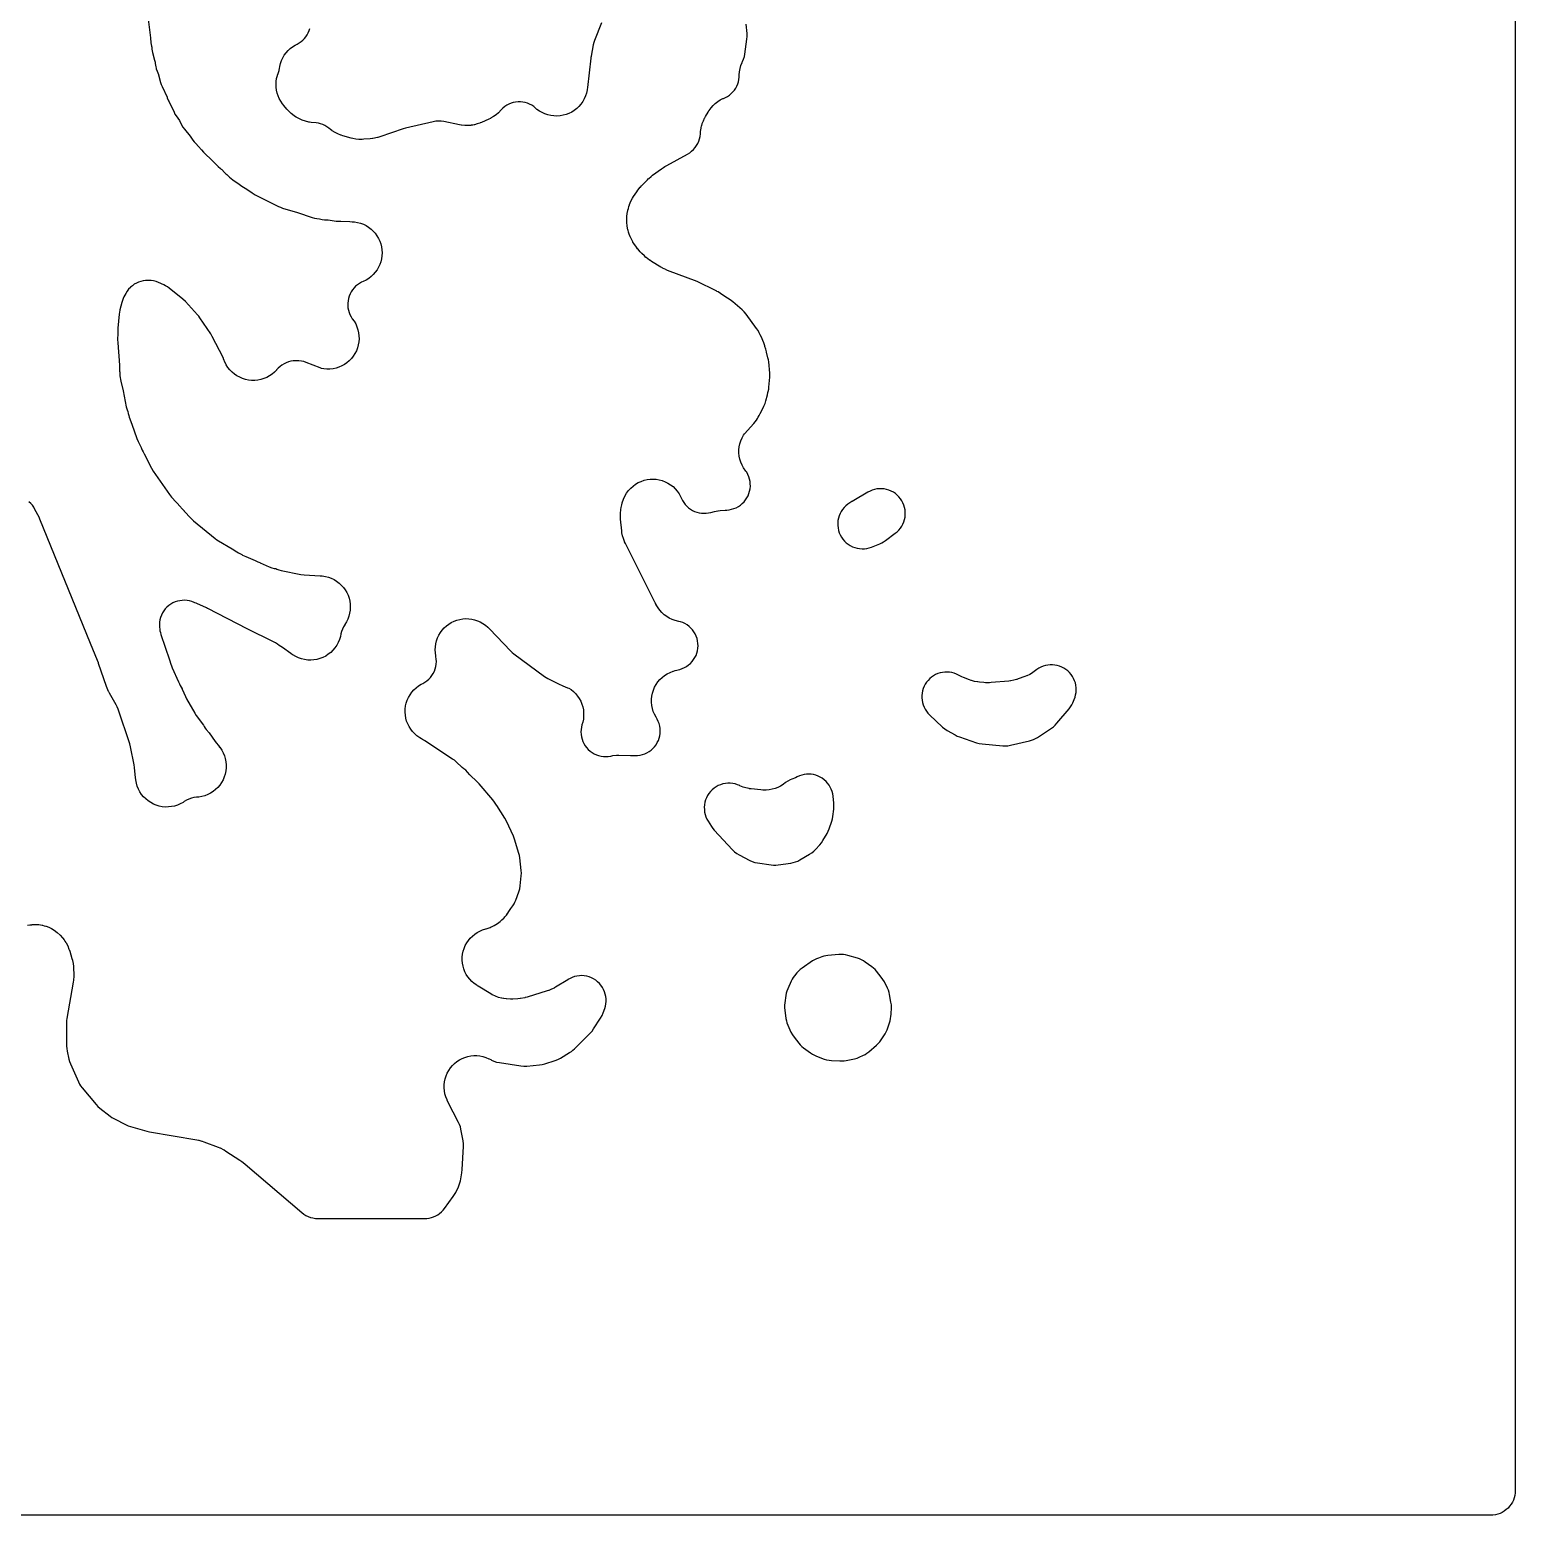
# Model space of a CAD drawing. Header units: millimetres. Extents: x 0 to 300, y 0 to 300.
# Drawn here: x 150 to 300.1, y -0.1 to 150 of the extents above; entities that cross this region are included whole.
import ezdxf

# ---------------------------------------------------------------- set-up
doc = ezdxf.new("R2010")
doc.units = ezdxf.units.MM
doc.layers.add('CUT', color=7, linetype='CONTINUOUS')

msp = doc.modelspace()

# ---------------------------------------------------------------- linework, layer by layer
at = {"layer": 'CUT'}
for points in [[(300.15, 297.0119), (300.15, 2.4114), (300.1369, 2.1453), (300.135, 2.1054), (300.135, 2.1053), (300.099, 1.8629), (300.0395, 1.6252), (299.9569, 1.3944), (299.8521, 1.1729), (299.7262, 0.9627), (299.5802, 0.7659), (299.4156, 0.5844), (299.2341, 0.4198), (299.0373, 0.2738), (298.8271, 0.1479), (298.6056, 0.0431), (298.3748, -0.0395), (298.1371, -0.099), (297.8947, -0.135), (297.5886, -0.15), (297.0775, -0.15), (3, -0.15)], [(149.763, 59.4783), (150.0037, 59.5166), (150.1995, 59.5432), (150.1992, 59.5452), (150.359, 59.5712), (150.3706, 59.5716), (150.5581, 59.5728), (150.5915, 59.5722), (150.9353, 59.5487), (151.275, 59.491), (151.3077, 59.4837), (151.4775, 59.4416), (151.6273, 59.3967), (151.6562, 59.3873), (151.9489, 59.2775), (152.2058, 59.1535), (152.4704, 58.9947), (152.7755, 58.769), (152.7814, 58.7642), (153.0692, 58.4988), (153.325, 58.2026), (153.3482, 58.1724), (153.4732, 57.9999), (153.551, 57.8859), (153.6534, 57.7273), (153.671, 57.6985), (153.8367, 57.3937), (153.9709, 57.0737), (153.9824, 57.042), (154.0421, 56.8629), (154.2711, 56.1133), (154.3171, 55.9497), (154.3246, 55.9203), (154.3885, 55.6145), (154.4244, 55.3042), (154.4266, 55.2739), (154.4346, 55.1041), (154.4485, 54.5366), (154.4486, 54.3541), (154.4478, 54.3215), (154.4213, 53.9576), (154.4173, 53.9253), (154.3908, 53.7447), (153.7606, 50.0753), (153.7333, 49.8614), (153.7245, 49.6458), (153.7305, 47.2776), (153.7449, 47.0158), (153.7866, 46.757), (153.9603, 45.9514), (154.0265, 45.7059), (154.1173, 45.4683), (154.9204, 43.6503), (155.0254, 43.4399), (155.1497, 43.2404), (155.2922, 43.0534), (156.7075, 41.3668), (156.8926, 41.169), (157.0981, 40.9924), (158.123, 40.204), (158.3126, 40.0716), (158.5136, 39.9573), (159.7579, 39.3242), (159.9676, 39.2293), (160.1852, 39.1542), (161.8371, 38.6676), (162.1218, 38.6015), (166.8824, 37.7868), (167.0509, 37.7539), (167.0809, 37.7474), (167.4125, 37.6588), (167.4418, 37.6495), (167.6042, 37.5939), (169.0311, 37.0688), (169.2229, 36.9921), (169.2567, 36.9775), (169.6262, 36.7931), (169.6582, 36.7749), (169.8348, 36.6677), (171.2425, 35.7593), (171.4519, 35.6139), (171.5905, 35.5105), (171.7895, 35.3512), (177.4997, 30.4525), (177.6999, 30.2977), (177.9148, 30.1638), (178.1421, 30.0524), (178.3794, 29.9645), (178.6245, 29.9011), (178.8747, 29.8628), (179.1275, 29.85), (189.9133, 29.85), (190.1462, 29.8609), (190.377, 29.8934), (190.6038, 29.9473), (190.8246, 30.022), (191.0375, 30.117), (191.2406, 30.2315), (191.4322, 30.3643), (191.6106, 30.5144), (191.7742, 30.6805), (191.9216, 30.8611), (192.8088, 32.0577), (192.9463, 32.264), (193.0628, 32.4828), (193.3336, 33.0586), (193.415, 33.2524), (193.4798, 33.4525), (193.5276, 33.6572), (193.6808, 34.4663), (193.7212, 34.8035), (193.8396, 37.1136), (193.8374, 37.4074), (193.8007, 37.6988), (193.5832, 38.868), (193.5273, 39.1043), (193.4487, 39.3341), (193.3481, 39.5551), (192.2736, 41.6425), (192.1938, 41.8072), (192.1803, 41.8369), (192.0563, 42.1494), (191.9714, 42.4442), (191.9157, 42.7458), (191.8896, 43.0515), (191.8935, 43.3582), (191.9272, 43.6631), (191.9904, 43.9632), (192.0826, 44.2558), (192.2028, 44.538), (192.35, 44.8071), (192.5226, 45.0606), (192.7192, 45.2961), (192.9378, 45.5113), (193.1762, 45.7042), (193.4324, 45.873), (193.7038, 46.016), (193.9878, 46.1319), (194.2817, 46.2195), (194.5828, 46.2781), (194.8882, 46.3071), (195.1949, 46.3062), (195.5001, 46.2755), (195.8008, 46.2151), (196.0943, 46.1257), (196.4048, 45.9969), (196.4344, 45.9829), (196.5978, 45.9007), (196.6652, 45.8646), (196.9236, 45.7449), (197.1939, 45.6554), (197.4727, 45.5972), (199.655, 45.2698), (199.9555, 45.2431), (200.2571, 45.2529), (201.5368, 45.3718), (201.8038, 45.4112), (202.0649, 45.4791), (203.1105, 45.8125), (203.3804, 45.9161), (203.6365, 46.0501), (204.5741, 46.6121), (204.7451, 46.7244), (204.9064, 46.8503), (205.0569, 46.9889), (206.6677, 48.6004), (206.8443, 48.7968), (206.9992, 49.0108), (207.702, 50.0981), (207.8459, 50.3524), (207.9593, 50.6216), (208.1134, 51.0574), (208.1845, 51.2956), (208.2316, 51.5397), (208.2543, 51.7872), (208.2522, 52.0357), (208.2255, 52.2829), (208.1744, 52.5261), (208.0994, 52.7631), (208.0012, 52.9914), (207.8808, 53.2089), (207.7394, 53.4133), (207.5784, 53.6027), (207.3994, 53.7752), (207.2042, 53.9291), (206.9947, 54.0627), (206.7729, 54.175), (206.541, 54.2646), (206.3015, 54.3308), (206.0565, 54.3729), (205.8085, 54.3904), (205.5601, 54.3832), (205.3136, 54.3514), (205.0714, 54.2953), (204.836, 54.2153), (204.6098, 54.1125), (204.3948, 53.9876), (204.3728, 53.9733), (203.1552, 53.2311), (203.0199, 53.1524), (202.9954, 53.1389), (202.7381, 53.0101), (202.4709, 52.9033), (202.4445, 52.894), (202.2958, 52.845), (200.2772, 52.2272), (200.0672, 52.1696), (200.0295, 52.1604), (199.6013, 52.0821), (199.5627, 52.0773), (199.3459, 52.057), (198.8463, 52.0246), (198.6365, 52.0169), (198.5991, 52.0166), (198.18, 52.0365), (198.1428, 52.0403), (197.9347, 52.0678), (197.8991, 52.0735), (197.7214, 52.1065), (197.6898, 52.1131), (197.3684, 52.1972), (197.0839, 52.3017), (196.7846, 52.4457), (196.7562, 52.4611), (196.5995, 52.551), (195.3309, 53.3199), (195.2424, 53.3753), (195.1832, 53.4134), (194.9134, 53.6064), (194.6853, 53.8054), (194.4773, 54.0253), (194.2915, 54.2642), (194.1295, 54.5199), (193.9928, 54.7899), (193.8827, 55.0719), (193.8003, 55.3631), (193.7462, 55.6609), (193.721, 55.9625), (193.7249, 56.2652), (193.7578, 56.5661), (193.8196, 56.8624), (193.9095, 57.1514), (194.0268, 57.4304), (194.1704, 57.6968), (194.3389, 57.9482), (194.5309, 58.1823), (194.7444, 58.3968), (194.9776, 58.5898), (195.2282, 58.7595), (195.494, 58.9043), (195.7724, 59.0229), (196.0888, 59.1229), (196.1199, 59.1311), (196.1203, 59.1312), (196.3352, 59.1927), (196.5438, 59.2732), (196.6444, 59.3228), (196.7278, 59.3529), (196.9267, 59.445), (197.1168, 59.5542), (197.2966, 59.6796), (197.5462, 59.8705), (197.7345, 60.0299), (197.9062, 60.207), (197.9416, 60.2473), (198.0327, 60.3344), (198.1766, 60.4984), (198.3057, 60.6744), (198.3135, 60.6861), (198.3279, 60.7041), (198.4335, 60.8656), (198.6436, 61.1798), (198.8366, 61.4594), (198.9503, 61.6402), (199.0482, 61.83), (199.1295, 62.0275), (199.4352, 62.8708), (199.5219, 63.1648), (199.5719, 63.4672), (199.6768, 64.4873), (199.6899, 64.7581), (199.6736, 65.0288), (199.5256, 66.3157), (199.4908, 66.5331), (199.437, 66.7466), (199.0097, 68.1752), (198.8844, 68.5063), (198.1996, 69.9901), (198.03, 70.2985), (197.1992, 71.5852), (197.1838, 71.6101), (197.1704, 71.6298), (196.9824, 71.9209), (196.792, 72.1781), (195.439, 73.7798), (195.2405, 73.989), (194.4793, 74.7037), (194.2458, 74.966), (194.0671, 75.1472), (193.8709, 75.3093), (193.6953, 75.4399), (193.0859, 76.0121), (192.9202, 76.1546), (192.7428, 76.282), (189.919, 78.1284), (189.8958, 78.1434), (189.8909, 78.1466), (189.7931, 78.2059), (189.5982, 78.3181), (189.4438, 78.4119), (189.4157, 78.43), (189.1406, 78.6262), (188.9084, 78.8289), (188.6971, 79.0534), (188.5088, 79.2974), (188.3453, 79.5588), (188.2082, 79.8349), (188.0988, 80.1231), (188.0181, 80.4206), (187.9669, 80.7246), (187.9458, 81.0322), (187.9548, 81.3403), (187.994, 81.6461), (188.063, 81.9465), (188.161, 82.2388), (188.2872, 82.5201), (188.4403, 82.7876), (188.6188, 83.0389), (188.8211, 83.2715), (189.0452, 83.4832), (189.289, 83.6719), (189.5501, 83.8359), (189.72, 83.9206), (189.9379, 84.0433), (190.1425, 84.1872), (190.3317, 84.3507), (190.5036, 84.5324), (190.6565, 84.7303), (190.7889, 84.9425), (190.8994, 85.1669), (190.9869, 85.4012), (191.0506, 85.643), (191.0898, 85.89), (191.1041, 86.1397), (191.0934, 86.3896), (191.0578, 86.6371), (191.0449, 86.7031), (190.9974, 87.0321), (190.9832, 87.3363), (190.9985, 87.6405), (191.0432, 87.9418), (191.1168, 88.2373), (191.2187, 88.5243), (191.3478, 88.8001), (191.503, 89.0621), (191.6828, 89.3079), (191.8856, 89.5352), (192.1094, 89.7417), (192.3521, 89.9257), (192.6115, 90.0853), (192.885, 90.2191), (193.1703, 90.3258), (193.4645, 90.4044), (193.765, 90.4542), (194.0688, 90.4746), (194.3733, 90.4656), (194.6754, 90.4272), (194.9724, 90.3597), (195.2614, 90.2639), (195.5399, 90.1405), (195.8051, 89.9908), (196.0545, 89.8161), (196.3082, 89.5991), (196.3318, 89.5768), (196.4609, 89.449), (198.6253, 87.1997), (198.7767, 87.0551), (198.9396, 86.9236), (202.0424, 84.6275), (202.199, 84.5205), (202.3633, 84.4258), (203.0939, 84.0404), (203.3123, 83.9383), (203.4572, 83.887), (203.8788, 83.6727), (204.105, 83.5716), (204.34, 83.4933), (204.4831, 83.4609), (204.7152, 83.3066), (204.9541, 83.1115), (205.1727, 82.8939), (205.3689, 82.6559), (205.5409, 82.3999), (205.687, 82.1282), (205.8058, 81.8436), (205.8961, 81.5487), (205.9571, 81.2463), (205.9882, 80.9394), (205.989, 80.631), (205.9597, 80.324), (205.9004, 80.0213), (205.8193, 79.751), (205.7603, 79.5124), (205.725, 79.2691), (205.7138, 79.0235), (205.7267, 78.7781), (205.7637, 78.5351), (205.8244, 78.2969), (205.9082, 78.0658), (206.0143, 77.844), (206.1416, 77.6337), (206.289, 77.437), (206.455, 77.2557), (206.6379, 77.0916), (206.8362, 76.9462), (207.0477, 76.821), (207.2705, 76.7172), (207.5024, 76.6357), (207.7413, 76.5774), (207.9846, 76.5429), (208.2302, 76.5324), (208.4757, 76.5461), (208.7186, 76.5839), (208.9462, 76.6308), (209.3181, 76.6662), (209.3543, 76.6677), (209.5576, 76.6704), (210.7167, 76.6547), (210.9015, 76.6476), (210.9345, 76.6456), (210.9504, 76.6438), (211.1975, 76.6283), (211.4448, 76.6373), (211.6901, 76.6707), (211.9309, 76.7282), (212.1648, 76.8092), (212.3895, 76.913), (212.6029, 77.0385), (212.8028, 77.1845), (212.9873, 77.3495), (213.1546, 77.532), (213.303, 77.7301), (213.4311, 77.9419), (213.5376, 78.1654), (213.6215, 78.3983), (213.6819, 78.6383), (213.7183, 78.8832), (213.7304, 79.1304), (213.7179, 79.3777), (213.681, 79.6224), (213.6201, 79.8624), (213.5358, 80.0951), (213.4288, 80.3183), (213.3003, 80.5299), (213.3003, 80.53), (213.1509, 80.8066), (213.0298, 81.0967), (212.9383, 81.3974), (212.8773, 81.7058), (212.8474, 82.0187), (212.8489, 82.333), (212.8818, 82.6456), (212.9457, 82.9534), (213.04, 83.2533), (213.1638, 83.5422), (213.3158, 83.8173), (213.4945, 84.0759), (213.6982, 84.3154), (213.9247, 84.5333), (214.1719, 84.7275), (214.4372, 84.8961), (214.718, 85.0373), (215.0397, 85.1607), (215.0716, 85.1711), (215.2511, 85.2249), (215.7087, 85.3495), (215.9449, 85.4267), (216.1723, 85.5269), (216.3886, 85.6492), (216.5916, 85.7923), (216.7795, 85.9549), (216.9503, 86.1354), (217.1024, 86.3319), (217.2341, 86.5425), (217.3444, 86.7652), (217.432, 86.9977), (217.496, 87.2378), (217.536, 87.483), (217.5513, 87.731), (217.542, 87.9793), (217.5081, 88.2254), (217.45, 88.467), (217.3681, 88.7015), (217.2634, 88.9269), (217.1368, 89.1406), (216.9896, 89.3408), (216.8233, 89.5254), (216.6394, 89.6926), (216.4399, 89.8406), (216.2267, 89.9682), (216.0019, 90.0739), (215.7677, 90.1568), (215.6157, 90.1942), (215.6161, 90.1956), (215.2237, 90.2919), (214.9295, 90.396), (214.6472, 90.5287), (214.3793, 90.6887), (214.1286, 90.8744), (213.8976, 91.0841), (213.6885, 91.3157), (213.5034, 91.5668), (213.3287, 91.8608), (213.3089, 91.8982), (213.2494, 92.0157), (213.243, 92.0288), (213.2269, 92.0616), (210.2007, 98.0804), (210.1269, 98.2359), (210.1143, 98.264), (209.9988, 98.5585), (209.9184, 98.8357), (209.8585, 99.1463), (209.854, 99.1767), (209.8331, 99.3476), (209.7149, 100.5412), (209.7008, 100.7356), (209.6992, 100.7704), (209.7011, 101.1286), (209.7401, 101.4848), (209.7457, 101.5191), (209.782, 101.7107), (209.8375, 101.967), (209.8851, 102.1613), (209.8945, 102.1958), (210.0102, 102.5448), (210.149, 102.8501), (210.3272, 103.1519), (210.5346, 103.4314), (210.7515, 103.669), (210.9846, 103.8781), (211.2372, 104.063), (211.5071, 104.2219), (211.7914, 104.3531), (212.0873, 104.4555), (212.392, 104.5278), (212.7023, 104.5696), (213.0152, 104.5802), (213.3277, 104.5597), (213.6366, 104.5082), (213.9388, 104.4262), (214.2313, 104.3146), (214.5113, 104.1745), (214.776, 104.0072), (215.0228, 103.8144), (215.2491, 103.598), (215.4528, 103.3602), (215.6318, 103.1033), (215.7844, 102.8299), (215.8721, 102.6278), (215.9781, 102.4124), (216.1043, 102.2082), (216.2495, 102.0171), (216.4123, 101.8407), (216.5913, 101.6808), (216.7848, 101.5388), (216.991, 101.416), (217.2081, 101.3135), (217.434, 101.2324), (217.6666, 101.1732), (217.9038, 101.1367), (218.1435, 101.1231), (218.3833, 101.1325), (218.6212, 101.1648), (218.8548, 101.2199), (219.2069, 101.3209), (219.5549, 101.383), (219.589, 101.3873), (219.7804, 101.4065), (220.2878, 101.4441), (220.4552, 101.452), (220.7012, 101.4759), (220.9436, 101.5239), (221.1802, 101.5956), (221.4085, 101.6904), (221.6263, 101.8072), (221.8315, 101.9449), (222.0221, 102.1023), (222.1963, 102.2777), (222.3523, 102.4694), (222.4885, 102.6756), (222.6038, 102.8943), (222.6969, 103.1233), (222.7669, 103.3603), (222.8132, 103.6031), (222.8353, 103.8493), (222.833, 104.0965), (222.8062, 104.3422), (222.7554, 104.5841), (222.6808, 104.8197), (222.5834, 105.0469), (222.4641, 105.2633), (222.3782, 105.388), (222.3795, 105.3889), (222.1478, 105.726), (221.996, 106.003), (221.8726, 106.2938), (221.7791, 106.5955), (221.7163, 106.905), (221.6849, 107.2193), (221.6851, 107.5352), (221.7171, 107.8494), (221.7804, 108.1589), (221.8744, 108.4604), (221.9982, 108.751), (222.1506, 109.0277), (222.2423, 109.1607), (222.2477, 109.1661), (223.1895, 110.2028), (223.3226, 110.362), (223.4419, 110.5317), (223.5468, 110.7108), (223.5973, 110.8058), (223.624, 110.8402), (223.7422, 111.023), (223.844, 111.2155), (224.0849, 111.7234), (224.2009, 111.9418), (224.3237, 112.2099), (224.4141, 112.4906), (224.5672, 113.0845), (224.6167, 113.3392), (224.6433, 113.4404), (224.6908, 113.6601), (224.7183, 113.8831), (224.7957, 114.8752), (224.8032, 115.0844), (224.7932, 115.2935), (224.6916, 116.4238), (224.6634, 116.6353), (224.6173, 116.8437), (224.4709, 117.3929), (224.4648, 117.4345), (224.4054, 117.7201), (224.3131, 117.9969), (224.2937, 118.0453), (224.2602, 118.1538), (224.188, 118.3357), (224.0822, 118.5746), (223.9477, 118.9111), (223.8315, 119.1609), (223.798, 119.2161), (223.74, 119.3471), (223.6179, 119.5869), (223.4707, 119.8122), (222.4061, 121.2649), (222.2199, 121.4901), (222.0088, 121.692), (221.0567, 122.5012), (220.7894, 122.6993), (220.2595, 123.04), (219.8249, 123.3453), (219.5871, 123.4931), (219.4618, 123.5527), (219.4362, 123.5692), (219.1867, 123.7101), (217.6721, 124.4541), (217.4514, 124.5496), (214.473, 125.672), (214.312, 125.737), (214.2835, 125.7492), (213.9715, 125.9011), (213.9442, 125.916), (213.7938, 126.0026), (212.8337, 126.5854), (212.6609, 126.6969), (212.6306, 126.7176), (212.3047, 126.9681), (212.2769, 126.992), (212.1246, 127.1303), (211.8588, 127.3855), (211.7238, 127.5219), (211.7003, 127.5469), (211.4521, 127.8396), (211.4313, 127.8668), (211.3187, 128.0223), (211.0713, 128.3831), (210.9748, 128.5312), (210.9582, 128.5581), (210.9563, 128.5614), (210.6929, 129.0882), (210.6702, 129.14), (210.6589, 129.1695), (210.5997, 129.3361), (210.5355, 129.531), (210.4745, 129.7357), (210.4647, 129.7725), (210.3851, 130.1569), (210.3497, 130.5478), (210.3485, 130.5858), (210.3475, 130.7995), (210.3507, 130.9348), (210.3583, 131.1001), (210.3603, 131.1296), (210.3943, 131.4318), (210.4548, 131.7298), (210.4619, 131.7585), (210.5055, 131.9181), (210.5708, 132.1381), (210.6276, 132.3135), (210.6385, 132.3446), (210.7663, 132.6583), (210.9242, 132.958), (210.941, 132.9863), (211.0387, 133.1426), (211.3571, 133.6248), (211.4583, 133.7706), (211.477, 133.7962), (211.6996, 134.0725), (211.7206, 134.0962), (211.8415, 134.2262), (212.4397, 134.8398), (212.5516, 134.9498), (212.572, 134.9691), (212.809, 135.1746), (212.831, 135.1921), (212.9558, 135.2872), (213.8402, 135.933), (214.0415, 136.0702), (214.1811, 136.1588), (214.3909, 136.2826), (216.4887, 137.4305), (216.7034, 137.5625), (216.9037, 137.7154), (217.0877, 137.8878), (217.2533, 138.0777), (217.399, 138.2834), (217.5232, 138.5027), (217.6247, 138.7334), (217.7025, 138.9732), (217.7557, 139.2195), (217.7838, 139.47), (217.7986, 139.7094), (217.8571, 140.0608), (217.8645, 140.0946), (217.911, 140.2828), (217.9233, 140.3276), (217.9703, 140.4849), (217.9793, 140.5129), (218.0845, 140.7957), (218.214, 141.0683), (218.2277, 141.0943), (218.3077, 141.2376), (218.5597, 141.6668), (218.6554, 141.8211), (218.6732, 141.8482), (218.8692, 142.1183), (219.0711, 142.3462), (219.294, 142.5536), (219.5359, 142.7384), (219.7946, 142.899), (220.0675, 143.0338), (220.106, 143.0484), (220.3238, 143.1429), (220.5316, 143.2576), (220.7276, 143.3915), (220.91, 143.5433), (221.0772, 143.7118), (221.2276, 143.8954), (221.36, 144.0925), (221.4731, 144.3012), (221.5659, 144.5196), (221.6375, 144.7459), (221.6874, 144.978), (221.715, 145.2138), (221.7199, 145.4404), (221.7435, 145.7587), (221.7979, 146.068), (221.8828, 146.3703), (222.0085, 146.6908), (222.0223, 146.7213), (222.0578, 146.795), (222.1579, 147.034), (222.2329, 147.2822), (222.2817, 147.5368), (222.4894, 149.0378), (222.5125, 149.3298), (222.5013, 149.6225), (222.4104, 150.5578)], [(161.9455, 151.3211), (162.2148, 149.174), (162.2559, 148.6869), (162.3073, 148.3516), (162.3315, 148.2432), (162.3594, 148.0206), (162.4236, 147.6906), (162.6238, 146.9357), (162.674, 146.7112), (162.6922, 146.6026), (162.7209, 146.3786), (162.7349, 146.3002), (162.7912, 146.0565), (162.8715, 145.8197), (163.0151, 145.457), (163.0184, 145.4482), (163.2234, 144.6754), (163.2896, 144.464), (163.3744, 144.2592), (163.8777, 143.1806), (163.9011, 143.1188), (164.0399, 142.8155), (164.0999, 142.7045), (164.5854, 141.6642), (164.682, 141.4779), (164.794, 141.3004), (165.1348, 140.8071), (165.3462, 140.3918), (165.4831, 140.1556), (165.6451, 139.9357), (166.2116, 139.2485), (166.4902, 138.8452), (166.6269, 138.6653), (166.7793, 138.4984), (167.067, 138.2107), (167.3712, 137.8416), (167.5684, 137.6288), (168.5103, 136.7241), (169.0497, 136.178), (169.2935, 135.9615), (169.3495, 135.9179), (169.4112, 135.8587), (169.6958, 135.5616), (169.8363, 135.4259), (169.9249, 135.3528), (169.9929, 135.2848), (170.1547, 135.1366), (170.1953, 135.1055), (170.1969, 135.104), (170.3562, 134.9635), (170.5269, 134.837), (171.1646, 134.405), (171.4419, 134.1939), (171.6023, 134.0815), (171.771, 133.9819), (171.856, 133.9362), (172.4675, 133.5089), (172.7814, 133.3222), (175.1444, 132.1408), (175.3486, 132.0499), (175.5602, 131.9775), (177.0509, 131.5413), (178.5358, 131.0353), (178.7688, 130.9684), (179.0071, 130.9243), (179.2944, 130.8854), (179.5446, 130.8265), (179.8099, 130.7934), (180.1562, 130.7688), (180.9587, 130.6603), (181.2936, 130.6378), (181.3941, 130.6377), (181.4569, 130.6323), (182.346, 130.6137), (182.6039, 130.5954), (182.7843, 130.5782), (182.8165, 130.5744), (183.145, 130.5189), (183.4384, 130.4395), (183.7228, 130.3322), (183.9955, 130.198), (184.2539, 130.038), (184.4957, 129.8539), (184.7187, 129.6472), (184.9206, 129.4201), (185.0996, 129.1744), (185.2541, 128.9127), (185.3826, 128.6372), (185.4839, 128.3507), (185.5571, 128.0556), (185.6015, 127.7549), (185.6166, 127.4514), (185.6023, 127.1478), (185.5588, 126.8469), (185.4865, 126.5517), (185.386, 126.2649), (185.2583, 125.989), (185.1045, 125.7268), (184.9262, 125.4807), (184.7249, 125.253), (184.5026, 125.0457), (184.2613, 124.8608), (184.0033, 124.7002), (183.7076, 124.5535), (183.5358, 124.4785), (183.326, 124.3618), (183.1284, 124.2255), (182.9448, 124.0709), (182.7769, 123.8995), (182.6262, 123.7127), (182.494, 123.5123), (182.3818, 123.3001), (182.2903, 123.0782), (182.2206, 122.8485), (182.1732, 122.6132), (182.1487, 122.3744), (182.1471, 122.1344), (182.1685, 121.8954), (182.2128, 121.6594), (182.2795, 121.4289), (182.368, 121.2058), (182.4775, 120.9922), (182.607, 120.79), (182.7951, 120.5253), (182.9491, 120.2555), (183.0758, 119.9719), (183.1739, 119.6772), (183.2425, 119.3742), (183.2808, 119.066), (183.2885, 118.7554), (183.2655, 118.4457), (183.2121, 118.1397), (183.1288, 117.8404), (183.0163, 117.5509), (182.8758, 117.2738), (182.7087, 117.012), (182.5166, 116.7679), (182.3013, 116.544), (182.065, 116.3424), (181.8099, 116.1651), (181.5386, 116.0138), (181.2537, 115.8901), (180.958, 115.795), (180.6543, 115.7296), (180.3457, 115.6945), (180.0351, 115.6899), (179.7256, 115.7161), (179.5002, 115.7578), (179.36, 115.8098), (177.952, 116.3716), (177.7128, 116.4532), (177.4666, 116.5103), (177.2159, 116.5423), (176.9632, 116.5488), (176.8944, 116.5436), (176.8752, 116.5443), (176.6309, 116.5296), (176.3891, 116.4911), (176.1523, 116.4291), (175.9226, 116.3442), (175.7024, 116.2373), (175.4937, 116.1093), (175.2985, 115.9616), (175.1187, 115.7954), (174.956, 115.6125), (174.9499, 115.605), (174.73, 115.3817), (174.489, 115.1814), (174.2292, 115.0061), (173.9533, 114.8575), (173.6639, 114.7371), (173.364, 114.6461), (173.0565, 114.5854), (172.7446, 114.5556), (172.4312, 114.5571), (172.1195, 114.5897), (171.8125, 114.6532), (171.5135, 114.7469), (171.2252, 114.8699), (170.9507, 115.021), (170.6925, 115.1987), (170.4533, 115.4012), (170.2354, 115.6265), (170.0411, 115.8723), (169.8722, 116.1363), (169.7167, 116.4427), (169.7013, 116.4774), (169.6395, 116.624), (169.6317, 116.6439), (169.5375, 116.8531), (168.4503, 118.9986), (168.2941, 119.2646), (167.2005, 120.8891), (167.085, 121.0471), (166.9574, 121.1955), (165.7301, 122.5153), (165.4643, 122.7625), (164.0801, 123.8737), (163.9102, 123.9987), (163.7304, 124.1089), (163.5419, 124.2035), (163.0063, 124.4448), (162.7697, 124.5372), (162.5251, 124.6052), (162.2748, 124.6479), (162.0214, 124.6651), (161.7676, 124.6565), (161.7005, 124.6473), (161.6925, 124.647), (161.4558, 124.6142), (161.2233, 124.5589), (160.9972, 124.4817), (160.7795, 124.3832), (160.5721, 124.2645), (160.3771, 124.1264), (160.1961, 123.9704), (160.1794, 123.9545), (159.9994, 123.7649), (159.8402, 123.5575), (159.7036, 123.3346), (159.528, 123.0114), (159.4375, 122.8272), (159.3624, 122.6361), (159.3033, 122.4396), (159.1126, 121.6965), (159.1095, 121.6815), (159.1065, 121.6699), (159.0613, 121.4589), (159.0345, 121.2448), (158.9186, 119.8236), (158.9129, 119.5084), (158.9232, 119.2788), (158.8876, 118.6785), (158.8902, 118.3437), (159.0599, 116.0798), (159.0743, 115.6623), (159.09, 115.456), (159.0964, 115.416), (159.105, 115.2257), (159.1218, 115.0276), (159.1528, 114.8403), (159.1531, 114.8365), (159.1739, 114.6512), (159.2086, 114.4679), (159.4329, 113.4837), (159.7642, 111.881), (159.8465, 111.5795), (159.9078, 111.3998), (159.9542, 111.1966), (160.0023, 111.0165), (160.0638, 110.8405), (160.336, 110.1453), (160.8348, 108.6841), (160.9648, 108.3734), (161.2649, 107.7735), (161.3015, 107.6799), (161.3789, 107.5029), (161.4696, 107.3323), (161.5812, 107.1409), (162.3045, 105.6948), (162.4842, 105.3912), (164.1301, 103.011), (164.3407, 102.7467), (165.2718, 101.7275), (165.3226, 101.663), (165.4598, 101.5033), (165.6099, 101.3558), (165.6182, 101.3483), (166.2882, 100.615), (166.5539, 100.3638), (168.7563, 98.5677), (168.9084, 98.453), (169.0687, 98.3503), (170.462, 97.5306), (170.9239, 97.2239), (171.1036, 97.1152), (171.2919, 97.0219), (171.4347, 96.9584), (171.5232, 96.9064), (171.6867, 96.8182), (171.8563, 96.7424), (172.5537, 96.4613), (172.7963, 96.3535), (172.8627, 96.3171), (173.0643, 96.2181), (173.2739, 96.1375), (173.3085, 96.126), (174.219, 95.7215), (174.4654, 95.6272), (174.7204, 95.5595), (174.8682, 95.5285), (174.9802, 95.4833), (175.1925, 95.4087), (175.4106, 95.3534), (177.3885, 94.9462), (177.753, 94.8987), (179.3415, 94.8098), (179.5241, 94.7951), (179.5569, 94.7916), (179.8912, 94.7398), (180.1901, 94.6629), (180.4799, 94.557), (180.758, 94.4232), (181.0217, 94.2628), (181.2684, 94.0774), (181.4956, 93.8686), (181.7014, 93.6386), (181.8836, 93.3895), (182.0405, 93.1238), (182.1706, 92.8439), (182.2727, 92.5527), (182.3457, 92.2528), (182.389, 91.9473), (182.4021, 91.639), (182.3849, 91.3308), (182.3376, 91.0259), (182.2607, 90.727), (182.1548, 90.4371), (182.0211, 90.159), (181.8453, 89.87), (181.8377, 89.8589), (181.7093, 89.6476), (181.6024, 89.4246), (181.518, 89.1922), (181.457, 88.9525), (181.3985, 88.6639), (181.3054, 88.3579), (181.1836, 88.0666), (181.0332, 87.789), (180.8558, 87.528), (180.6531, 87.286), (180.4271, 87.0655), (180.1802, 86.8689), (179.9148, 86.6979), (179.6336, 86.5545), (179.3395, 86.4399), (179.0353, 86.3554), (178.7242, 86.3019), (178.4093, 86.2798), (178.0938, 86.2894), (177.7808, 86.3306), (177.4735, 86.4029), (177.1751, 86.5057), (176.8884, 86.6379), (176.5903, 86.8136), (176.5622, 86.8321), (176.4077, 86.9397), (175.5585, 87.5627), (175.3961, 87.6723), (175.2257, 87.7689), (175.2154, 87.7742), (175.0285, 87.9115), (174.8413, 88.0365), (174.6437, 88.1442), (171.9811, 89.4424), (167.9998, 91.496), (167.9746, 91.5088), (167.9702, 91.511), (167.8632, 91.5615), (166.8857, 91.9952), (166.824, 92.0252), (166.6822, 92.0855), (166.6181, 92.114), (166.3886, 92.2025), (166.1515, 92.2681), (165.9092, 92.3101), (165.6638, 92.3281), (165.418, 92.3218), (165.1739, 92.2915), (164.9339, 92.2373), (164.7005, 92.1597), (164.4758, 92.0597), (164.2621, 91.938), (164.0613, 91.7959), (163.8754, 91.6347), (163.7063, 91.4561), (163.5556, 91.2617), (163.4247, 91.0535), (163.3149, 90.8334), (163.2273, 90.6036), (163.1626, 90.3662), (163.1216, 90.1237), (163.1047, 89.8783), (163.1119, 89.6325), (163.1433, 89.3885), (163.1679, 89.2508), (163.2079, 89.0675), (163.2615, 88.8876), (164.1371, 86.308), (164.2659, 85.8652), (164.3239, 85.6903), (164.3946, 85.5201), (165.0473, 84.0993), (165.1269, 83.8985), (165.2041, 83.7239), (165.2943, 83.5556), (165.3935, 83.3866), (165.4051, 83.3649), (165.4057, 83.364), (165.7478, 82.6006), (165.8566, 82.3862), (166.6904, 80.9216), (166.8388, 80.6913), (167.5502, 79.7099), (167.6331, 79.5686), (167.7348, 79.4093), (167.8483, 79.2582), (168.1232, 78.9194), (168.7589, 78.0424), (168.7774, 78.0172), (168.7812, 78.0121), (168.8614, 77.91), (169.0806, 77.6453), (169.1944, 77.5007), (169.2147, 77.4736), (169.4066, 77.1887), (169.5549, 76.9127), (169.675, 76.6233), (169.7657, 76.3234), (169.8261, 76.016), (169.8556, 75.704), (169.8539, 75.3907), (169.821, 75.0791), (169.7573, 74.7723), (169.6634, 74.4734), (169.5402, 74.1853), (169.389, 73.9109), (169.2112, 73.6529), (169.0085, 73.4139), (168.7832, 73.1962), (168.5372, 73.0021), (168.2732, 72.8333), (167.9937, 72.6917), (167.7015, 72.5787), (167.3995, 72.4952), (167.0906, 72.4423), (166.8638, 72.4263), (166.6005, 72.3937), (166.3421, 72.3333), (166.0915, 72.2459), (165.8517, 72.1324), (165.6252, 71.9942), (165.4982, 71.9071), (165.2226, 71.7547), (164.9358, 71.6316), (164.6382, 71.5374), (164.3327, 71.4733), (164.0224, 71.4397), (163.7103, 71.437), (163.3995, 71.4653), (163.093, 71.5243), (162.7938, 71.6134), (162.505, 71.7317), (162.2293, 71.878), (161.9695, 72.051), (161.7281, 72.2488), (161.5075, 72.4696), (161.3098, 72.7112), (161.1371, 72.9712), (160.9911, 73.2471), (160.8731, 73.536), (160.7843, 73.8352), (160.72, 74.1713), (160.7153, 74.2042), (160.694, 74.3891), (160.6, 75.4336), (160.5585, 75.7143), (160.1846, 77.5276), (160.1078, 77.8133), (158.9366, 81.3267), (158.8487, 81.5532), (158.7391, 81.7701), (158.0733, 82.9431), (157.9925, 83.0934), (157.9786, 83.1206), (157.8379, 83.4315), (157.8266, 83.4598), (157.7669, 83.6197), (156.9613, 85.9402), (156.9414, 86.0178), (156.8605, 86.2418), (156.1506, 87.9483), (151.0334, 100.5278), (150.9413, 100.7283), (150.5341, 101.5207), (150.4112, 101.7336), (150.2679, 101.9333), (150.1057, 102.1181), (149.9261, 102.286)], [(207.7824, 150.703), (207.0881, 148.9066), (207.0175, 148.6969), (206.9658, 148.4818), (206.7384, 147.3104), (206.7316, 147.2743), (206.7304, 147.2676), (206.7079, 147.1147), (206.3644, 144.1459), (206.3386, 143.9629), (206.3332, 143.9301), (206.2609, 143.5972), (206.1652, 143.3015), (206.0408, 143.0166), (205.889, 142.7455), (205.711, 142.4906), (205.5088, 142.2546), (205.2843, 142.0396), (205.0397, 141.8479), (204.7773, 141.6813), (204.4998, 141.5414), (204.2098, 141.4295), (203.9102, 141.3469), (203.6039, 141.2942), (203.2938, 141.272), (202.9831, 141.2805), (202.6748, 141.3197), (202.3718, 141.3891), (202.0772, 141.488), (201.7938, 141.6156), (201.5243, 141.7705), (201.2715, 141.9513), (201.1252, 142.0795), (200.9372, 142.2289), (200.7358, 142.3596), (200.5227, 142.4703), (200.3, 142.5601), (200.0697, 142.6281), (199.834, 142.6737), (199.595, 142.6965), (199.3549, 142.6963), (199.1159, 142.673), (198.8802, 142.6269), (198.6501, 142.5584), (198.4276, 142.4681), (198.2148, 142.3569), (198.0136, 142.2258), (197.8259, 142.076), (197.6535, 141.9089), (197.3671, 141.6034), (197.1353, 141.4012), (196.8833, 141.2217), (196.5889, 141.0531), (196.5595, 141.0381), (196.3931, 140.9584), (195.6771, 140.637), (195.5333, 140.576), (195.5073, 140.5656), (195.2364, 140.4702), (194.9585, 140.3977), (194.9312, 140.3918), (194.7825, 140.3628), (194.6122, 140.3373), (194.5809, 140.3334), (194.2578, 140.3081), (193.9621, 140.3129), (193.64, 140.3486), (193.6088, 140.3535), (193.4354, 140.3852), (191.8453, 140.7146), (191.5791, 140.7549), (191.3102, 140.7664), (191.0415, 140.7489), (190.7763, 140.7026), (187.9887, 140.0596), (187.7407, 139.9888), (185.3995, 139.1871), (185.1799, 139.1194), (185.1405, 139.1085), (184.691, 139.014), (184.6505, 139.008), (184.4223, 138.9816), (183.7577, 138.9251), (183.5909, 138.9147), (183.561, 138.9135), (183.2538, 138.9149), (182.9747, 138.9411), (182.6726, 138.9969), (182.6435, 139.0036), (182.4815, 139.0449), (181.6644, 139.2727), (181.4868, 139.3269), (181.4554, 139.3374), (181.1374, 139.4611), (180.8598, 139.602), (180.5724, 139.7858), (180.5454, 139.805), (180.3968, 139.9164), (180.2182, 140.0573), (180.0305, 140.1918), (179.8313, 140.3084), (179.6221, 140.4061), (179.4048, 140.4841), (179.1813, 140.5417), (178.9534, 140.5784), (178.4609, 140.6347), (178.2626, 140.6627), (178.2274, 140.6686), (177.8684, 140.7491), (177.5506, 140.857), (177.2168, 141.0117), (177.1853, 141.0285), (177.011, 141.1269), (176.9459, 141.166), (176.7717, 141.2773), (176.7412, 141.298), (176.4391, 141.5282), (176.1642, 141.7902), (176.1389, 141.8171), (176.0016, 141.9716), (175.6839, 142.3495), (175.5731, 142.4878), (175.5539, 142.5129), (175.3688, 142.7809), (175.2237, 143.0402), (175.1037, 143.312), (175.01, 143.5939), (174.9432, 143.8835), (174.9041, 144.178), (174.8929, 144.4749), (174.9098, 144.7716), (174.9547, 145.0653), (175.034, 145.3811), (175.0431, 145.4115), (175.0983, 145.5798), (175.1351, 145.6837), (175.1984, 145.8905), (175.2437, 146.102), (175.2674, 146.2427), (175.2736, 146.2743), (175.3521, 146.5961), (175.4517, 146.8814), (175.5781, 147.1559), (175.7303, 147.417), (175.9069, 147.6622), (176.1062, 147.8894), (176.3264, 148.0964), (176.5654, 148.2813), (176.8211, 148.4424), (177.0287, 148.5469), (177.233, 148.662), (177.4256, 148.7957), (177.6048, 148.9469), (177.7691, 149.1142), (177.917, 149.2961), (178.0472, 149.4911), (178.1585, 149.6975), (178.25, 149.9134), (178.3209, 150.1369)]]:
    msp.add_lwpolyline(points, dxfattribs=at)
for points in [[(232.3125, 101.7117), (232.1554, 101.5192), (232.0181, 101.3122), (231.9021, 101.0925), (231.8084, 100.8624), (231.7381, 100.6241), (231.6917, 100.3801), (231.6698, 100.1326), (231.6726, 99.8842), (231.7, 99.6373), (231.7518, 99.3943), (231.8274, 99.1577), (231.9262, 98.9297), (232.0471, 98.7127), (232.1889, 98.5087), (232.3503, 98.3198), (232.5296, 98.1479), (232.7251, 97.9946), (232.9348, 97.8615), (233.1568, 97.7499), (233.3887, 97.6608), (233.6283, 97.5952), (233.8732, 97.5537), (234.1211, 97.5367), (234.3694, 97.5443), (234.6157, 97.5766), (234.8576, 97.6332), (235.0927, 97.7135), (235.9223, 98.0438), (236.1184, 98.1318), (236.3063, 98.2364), (236.4844, 98.3567), (237.4869, 99.0983), (237.6767, 99.2537), (237.8504, 99.4269), (238.0063, 99.6164), (238.1428, 99.8202), (238.2587, 100.0364), (238.3529, 100.2629), (238.4244, 100.4976), (238.4726, 100.7381), (238.4969, 100.9822), (238.4973, 101.2275), (238.4735, 101.4717), (238.426, 101.7124), (238.3551, 101.9472), (238.2615, 102.174), (238.1462, 102.3905), (238.0102, 102.5947), (237.8548, 102.7845), (237.6816, 102.9582), (237.4921, 103.1141), (237.2884, 103.2507), (237.0722, 103.3666), (236.8457, 103.4608), (236.611, 103.5323), (236.3705, 103.5805), (236.1264, 103.6049), (235.881, 103.6053), (235.6369, 103.5816), (235.3962, 103.5341), (235.1613, 103.4632), (234.9346, 103.3697), (234.718, 103.2544), (233.3038, 102.4095), (233.1409, 102.3176), (233.1114, 102.302), (233.1061, 102.2995), (232.8867, 102.1829), (232.68, 102.0452), (232.4879, 101.8876)], [(242.9719, 85.057), (242.7311, 85.0751), (242.4896, 85.0698), (242.2497, 85.0413), (242.0138, 84.9898), (241.7839, 84.9158), (241.5622, 84.8199), (241.3508, 84.703), (241.1516, 84.5663), (240.9666, 84.411), (240.7974, 84.2386), (240.6457, 84.0507), (240.5128, 83.849), (240.4, 83.6354), (240.3083, 83.4119), (240.2386, 83.1807), (240.1916, 82.9437), (240.1677, 82.7034), (240.167, 82.4619), (240.1897, 82.2214), (240.2355, 81.9842), (240.3039, 81.7526), (240.3944, 81.5286), (240.506, 81.3144), (240.6379, 81.112), (240.7886, 80.9233), (240.9568, 80.75), (242.274, 79.5182), (242.4983, 79.3318), (242.7428, 79.1727), (243.5395, 78.7182), (243.7477, 78.6121), (243.9648, 78.5258), (245.6819, 77.9349), (245.9733, 77.8539), (246.2724, 77.8088), (248.3479, 77.6229), (248.6113, 77.6132), (248.8743, 77.6314), (249.1338, 77.6771), (251.0458, 78.119), (251.2613, 78.1791), (251.4705, 78.2582), (251.6719, 78.3557), (251.8637, 78.4707), (253.2817, 79.4103), (253.4778, 79.5544), (253.659, 79.7169), (253.8234, 79.8963), (255.0505, 81.3724), (255.1935, 81.5621), (255.3178, 81.7645), (255.4224, 81.9777), (255.5682, 82.3146), (255.6534, 82.5411), (255.7164, 82.7747), (255.7564, 83.0134), (255.7732, 83.2548), (255.7666, 83.4967), (255.7366, 83.7369), (255.6836, 83.973), (255.6079, 84.2028), (255.5104, 84.4243), (255.3919, 84.6354), (255.2536, 84.8339), (255.0967, 85.0182), (254.9228, 85.1864), (254.7334, 85.3371), (254.5303, 85.4687), (254.3155, 85.5801), (254.0908, 85.6701), (253.8586, 85.7381), (253.6208, 85.7832), (253.3798, 85.8052), (253.1378, 85.8037), (252.8971, 85.7789), (252.6599, 85.7309), (252.4285, 85.6602), (252.205, 85.5674), (251.9914, 85.4535), (251.79, 85.3195), (251.5359, 85.1321), (251.389, 85.0291), (251.3623, 85.0113), (251.0795, 84.8419), (250.7818, 84.7003), (250.7523, 84.6879), (250.5852, 84.6226), (249.9217, 84.3816), (249.7684, 84.3297), (249.7407, 84.321), (249.4533, 84.2439), (249.1603, 84.1918), (249.1315, 84.188), (248.9707, 84.1701), (247.1848, 84.0101), (247.0102, 83.9985), (246.979, 83.9972), (246.6291, 83.9986), (246.5979, 84.0002), (246.4233, 84.0131), (245.9825, 84.0562), (245.815, 84.0763), (245.7851, 84.0806), (245.4803, 84.1384), (245.182, 84.2233), (245.1534, 84.2328), (244.9946, 84.2899), (244.3892, 84.5228), (244.2244, 84.5908), (244.1952, 84.6036), (243.8231, 84.7891), (243.8229, 84.7887), (243.6685, 84.8655), (243.4428, 84.9517), (243.2099, 85.0157)], [(220.8047, 73.8381), (220.5564, 73.8382), (220.3094, 73.8136), (220.066, 73.7646), (219.8287, 73.6918), (219.5997, 73.5957), (219.3815, 73.4774), (219.176, 73.3381), (218.9853, 73.1791), (218.8114, 73.0019), (218.6559, 72.8084), (218.5204, 72.6004), (218.4062, 72.38), (218.3143, 72.1493), (218.2459, 71.9107), (218.2014, 71.6665), (218.1814, 71.419), (218.186, 71.1708), (218.2152, 70.9243), (218.2687, 70.6818), (218.346, 70.4459), (218.4463, 70.2188), (218.5686, 70.0028), (218.9126, 69.4601), (219.0446, 69.2716), (219.1934, 69.0961), (221.0407, 67.1096), (221.2457, 66.9128), (221.4718, 66.7406), (221.7159, 66.5952), (222.7806, 66.0401), (223.0354, 65.9249), (223.3015, 65.8389), (223.5755, 65.7832), (224.9347, 65.585), (225.1753, 65.5617), (225.417, 65.5618), (225.6576, 65.5852), (226.9418, 65.7732), (227.1768, 65.8192), (227.4064, 65.8875), (227.6283, 65.9774), (227.8406, 66.0882), (228.8309, 66.6666), (229.0413, 66.8041), (229.2368, 66.9621), (229.4154, 67.1388), (229.8614, 67.6269), (230.0233, 67.8232), (230.1644, 68.035), (230.5884, 68.7476), (230.713, 68.9851), (230.8114, 69.2347), (231.0642, 69.9924), (231.1302, 70.2278), (231.1728, 70.4685), (231.2701, 71.2343), (231.2899, 71.5236), (231.2761, 71.8132), (231.2002, 72.5283), (231.1631, 72.7676), (231.1029, 73.0021), (231.0204, 73.2297), (230.9162, 73.4483), (230.7914, 73.6557), (230.6471, 73.8501), (230.4846, 74.0297), (230.3056, 74.1926), (230.1116, 74.3375), (229.9045, 74.463), (229.6863, 74.5678), (229.4589, 74.651), (229.2246, 74.7119), (228.9854, 74.7498), (228.7438, 74.7644), (228.5018, 74.7555), (228.2618, 74.7233), (228.0261, 74.668), (227.7969, 74.5902), (227.5762, 74.4905), (227.3965, 74.3987), (227.0235, 74.2522), (227.0241, 74.2506), (226.8554, 74.1834), (226.6167, 74.057), (226.3931, 73.9055), (226.1389, 73.7126), (225.879, 73.5489), (225.6114, 73.414), (225.3322, 73.3052), (225.044, 73.2235), (224.7492, 73.1695), (224.4507, 73.1439), (224.1223, 73.1471), (224.0904, 73.1489), (223.9123, 73.1634), (222.9314, 73.2667), (222.7496, 73.2904), (222.7173, 73.2954), (222.3872, 73.3632), (222.0936, 73.4542), (221.7831, 73.5849), (221.7613, 73.5954), (221.5324, 73.6915), (221.2951, 73.7644), (221.0517, 73.8135)], [(226.4309, 50.0577), (226.4753, 49.8324), (226.5401, 49.6121), (226.6248, 49.3987), (226.9443, 48.6909), (227.0838, 48.4256), (227.254, 48.1788), (227.7291, 47.5717), (227.8769, 47.3995), (228.0398, 47.2414), (228.2164, 47.0987), (228.9167, 46.5834), (229.1095, 46.4549), (229.3134, 46.3448), (229.5266, 46.254), (230.3063, 45.9639), (230.5491, 45.8874), (230.7984, 45.836), (231.0517, 45.8102), (231.8818, 45.7683), (232.0971, 45.7666), (232.3117, 45.7836), (232.524, 45.8189), (233.3646, 45.9962), (233.633, 46.0686), (233.8917, 46.1703), (234.2185, 46.3203), (234.4266, 46.4279), (234.6238, 46.5546), (234.8082, 46.6991), (235.5853, 47.3693), (235.76, 47.5352), (235.9179, 47.7173), (236.0575, 47.9136), (236.4482, 48.5233), (236.5597, 48.7155), (236.6536, 48.9169), (236.7293, 49.1259), (236.9525, 49.8395), (237.0089, 50.0522), (237.0463, 50.269), (237.0646, 50.4883), (237.0911, 51.1689), (237.0864, 51.4481), (237.0506, 51.7249), (236.9105, 52.4757), (236.8591, 52.6955), (236.7881, 52.9098), (236.6981, 53.1168), (236.38, 53.7662), (236.2373, 54.0191), (236.0663, 54.2537), (235.5785, 54.8474), (235.4372, 55.0051), (235.2831, 55.1504), (235.1173, 55.282), (234.4488, 55.7681), (234.2661, 55.8891), (234.0736, 55.9936), (233.8726, 56.0808), (233.6647, 56.1501), (232.6822, 56.4306), (232.4617, 56.4828), (232.2374, 56.5149), (232.0111, 56.5265), (231.7847, 56.5176), (230.6689, 56.423), (230.4617, 56.3966), (230.2574, 56.3531), (230.0575, 56.2926), (229.709, 56.1712), (229.5066, 56.0906), (229.3119, 55.9927), (229.1266, 55.8781), (228.0719, 55.1613), (227.8779, 55.0152), (227.699, 54.8509), (227.5368, 54.6701), (227.306, 54.3859), (227.1777, 54.2133), (227.0647, 54.0303), (226.9678, 53.8383), (226.6122, 53.0507), (226.5275, 52.8377), (226.4627, 52.6178), (226.4184, 52.3928), (226.3054, 51.6396), (226.2808, 51.3933), (226.2807, 51.1457), (226.3052, 50.8993)]]:
    msp.add_lwpolyline(points, close=True, dxfattribs=at)

doc.saveas('drawing.dxf')
